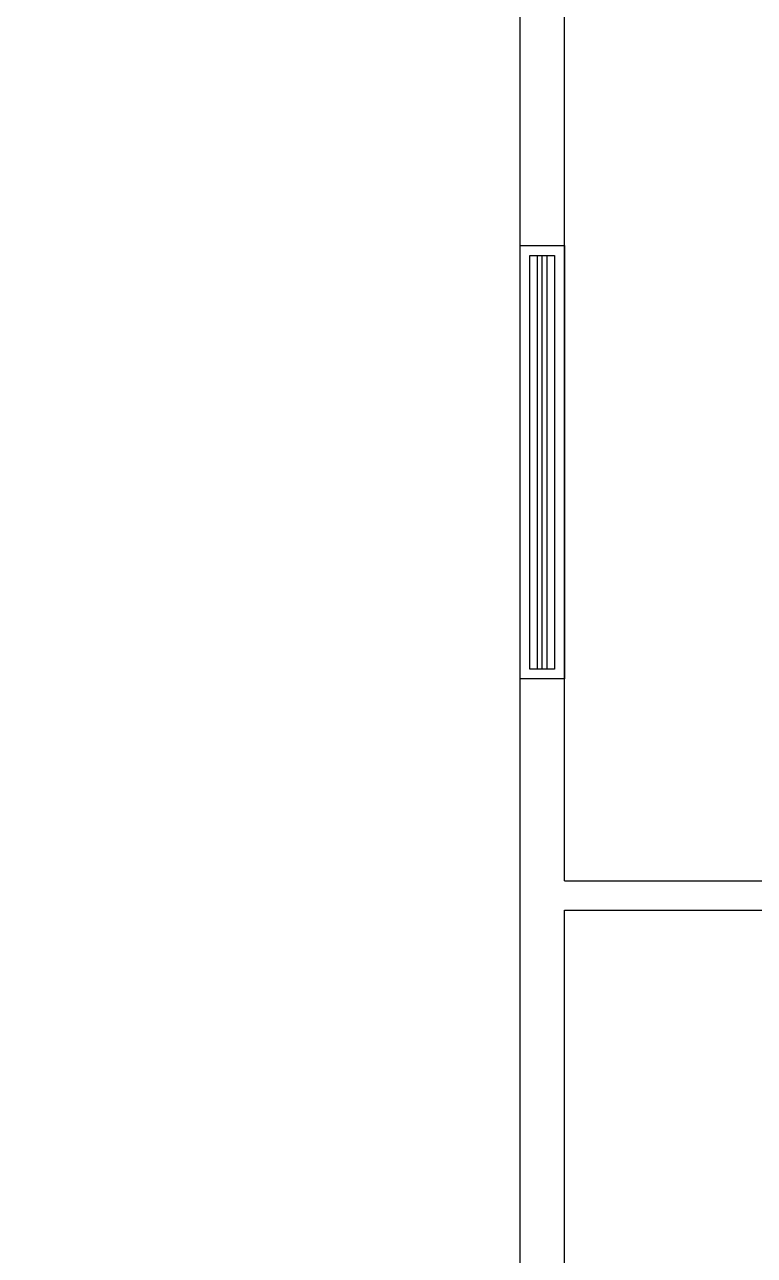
# Model space of a CAD drawing. Header units: inches. Extents: x 204954 to 440946, y -300749 to -143756.
# Drawn here: x 221372.2 to 221520.6, y -148173.4 to -147923.1 of the extents above; entities that cross this region are included whole.
import ezdxf

# ---------------------------------------------------------------- set-up
doc = ezdxf.new("R2010")
doc.units = ezdxf.units.IN
doc.header["$LTSCALE"] = 9
doc.header["$MEASUREMENT"] = 0
doc.layers.add('beam framing', color=91, linetype='Continuous')

msp = doc.modelspace()

# ---------------------------------------------------------------- linework, layer by layer
at = {"layer": 'beam framing', "color": 1}
for p, q in [((221472.99208, -148409.24127), (221472.99208, -147554.24126)), ((221481.99208, -148097.24126), (221481.99208, -147911.1048)), ((221481.99208, -148097.24126), (221668.84915, -148097.24126)), ((221481.99208, -148400.24127), (221481.99208, -148103.24126)), ((221481.99208, -148103.24126), (221668.84915, -148103.24126))]:
    msp.add_line(p, q, dxfattribs=at)
at = {"layer": 'beam framing', "color": 4}
for p, q in [((221476.49208, -148054.19746), (221476.49208, -147970.06111)), ((221477.49208, -148054.19746), (221477.49208, -147970.06111)), ((221478.49208, -148054.19746), (221478.49208, -147970.06111))]:
    msp.add_line(p, q, dxfattribs=at)
at = {"layer": 'beam framing', "color": 5}
for points in [[(221472.99208, -148056.19746), (221472.99208, -147968.06111), (221481.99208, -147968.06111), (221481.99208, -148056.19746)], [(221472.99208, -148056.19746), (221472.99208, -147968.06111), (221481.99208, -147968.06111), (221481.99208, -148056.19746)], [(221474.99208, -148054.19746), (221474.99208, -147970.06111), (221479.99208, -147970.06111), (221479.99208, -148054.19746)]]:
    msp.add_lwpolyline(points, close=True, dxfattribs=at)
at = {"layer": 'beam framing', "color": 1}
msp.add_circle((221267.41484, -148374.87), 4304.54104, dxfattribs=at)

doc.saveas('drawing.dxf')
